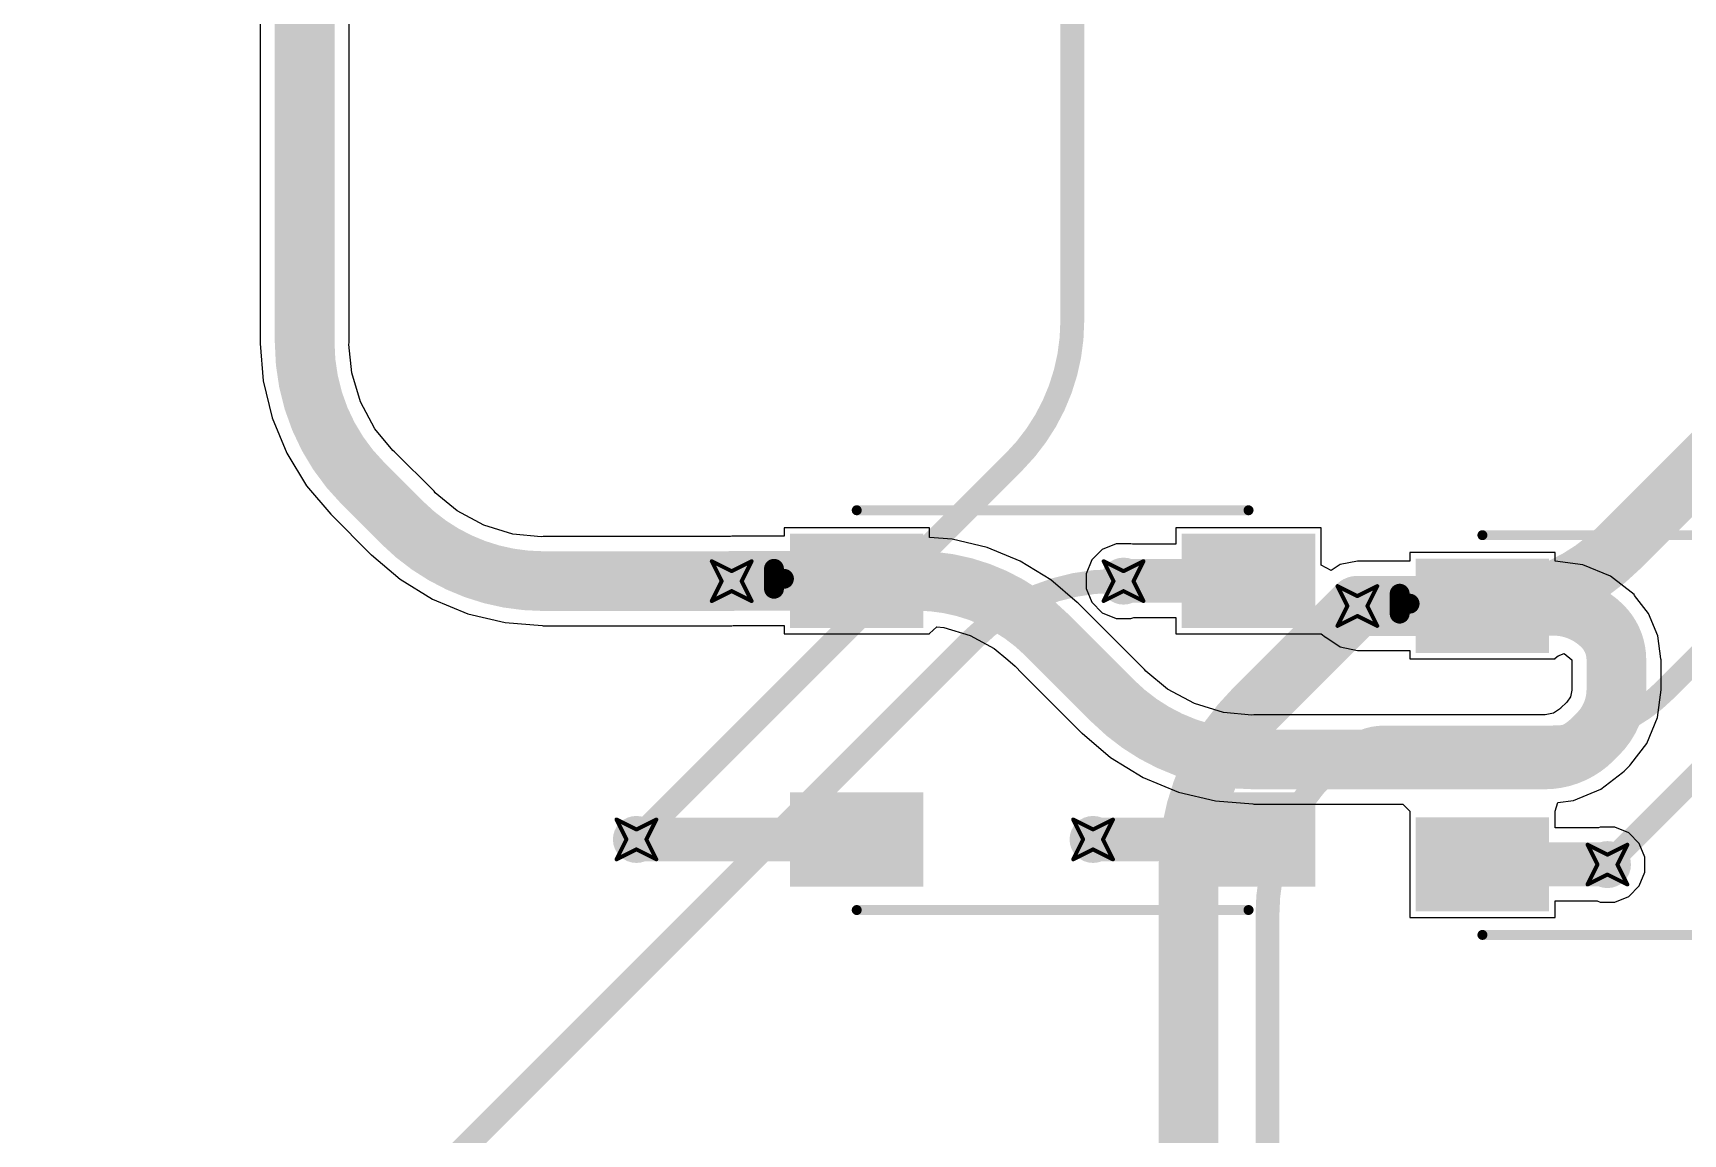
# Model space of a CAD drawing. Header units: inches. Extents: x -11 to 1110, y -7 to 455.
# Drawn here: x 235.9 to 256.96, y 125.32 to 139.37 of the extents above; entities that cross this region are included whole.
import ezdxf

# ---------------------------------------------------------------- set-up
doc = ezdxf.new("R2010")
doc.units = ezdxf.units.IN
for name, color, linetype in [('Bottom Layer', 5, 'Continuous'), ('Drill Drawing', 1, 'Continuous'), ('Top Layer', 1, 'Continuous'), ('Top Overlay', 2, 'Continuous'), ('Top Paste', 8, 'Continuous'), ('Top Solder', 216, 'Continuous'), ('Via Holes', 16, 'Continuous')]:
    doc.layers.add(name, color=color, linetype=linetype)

# ---------------------------------------------------------------- blocks, each defined once
blk = doc.blocks.new('WS2812B_B_W_100')
at = {"layer": 'Top Layer'}
for points in [[(-3.24999985, 2.15000078), (-1.75000031, 2.15000078), (-1.75000031, 1.15000278), (-3.24999985, 1.15000278)], [(3.24999985, 1.15000278), (1.75000031, 1.15000278), (1.75000031, 2.15000078), (3.24999985, 2.15000078)], [(-3.24999985, -1.15000024), (-1.75000031, -1.15000024), (-1.75000031, -2.14999824), (-3.24999985, -2.14999824)], [(1.75000031, -1.15000024), (3.24999985, -1.15000024), (3.24999985, -2.14999824), (1.75000031, -2.14999824)]]:
    blk.add_hatch(color=1, dxfattribs=at).paths.add_polyline_path(points)
at = {"layer": 'Top Paste'}
for points in [[(-3.24999985, 2.15000078), (-1.75000031, 2.15000078), (-1.75000031, 1.15000278), (-3.24999985, 1.15000278)], [(3.24999985, 1.15000278), (1.75000031, 1.15000278), (1.75000031, 2.15000078), (3.24999985, 2.15000078)], [(-3.24999985, -1.15000024), (-1.75000031, -1.15000024), (-1.75000031, -2.14999824), (-3.24999985, -2.14999824)], [(1.75000031, -1.15000024), (3.24999985, -1.15000024), (3.24999985, -2.14999824), (1.75000031, -2.14999824)]]:
    blk.add_hatch(color=8, dxfattribs=at).paths.add_polyline_path(points)
at = {"layer": 'Top Solder'}
for points in [[(-3.35159985, 2.25160078), (-1.64840031, 2.25160078), (-1.64840031, 1.04840278), (-3.35159985, 1.04840278)], [(3.35159985, 1.04840278), (1.64840031, 1.04840278), (1.64840031, 2.25160078), (3.35159985, 2.25160078)], [(-3.35159985, -1.04840024), (-1.64840031, -1.04840024), (-1.64840031, -2.25159824), (-3.35159985, -2.25159824)], [(1.64840031, -1.04840024), (3.35159985, -1.04840024), (3.35159985, -2.25159824), (1.64840031, -2.25159824)]]:
    blk.add_hatch(color=216, dxfattribs=at).paths.add_polyline_path(points)
at = {"layer": 'Top Overlay'}
for points in [[(-2.50000008, 2.55080008, 0.127, 0.127, 0), (2.50000008, 2.55080008, 0.127, 0.127, 0)], [(-3.556, 1.5494, 0.254, 0.254, 0), (-3.556, 1.8034, 0.254, 0.254, 0)], [(-3.556, 1.8034, 0.254, 0.254, 0), (-3.429, 1.6764, 0.254, 0.254, 0)], [(-3.556, 1.5494, 0.254, 0.254, 0), (-3.429, 1.6764, 0.254, 0.254, 0)], [(-2.50000008, -2.55079754, 0.127, 0.127, 0), (2.50000008, -2.55079754, 0.127, 0.127, 0)]]:
    blk.add_lwpolyline(points, format="xyseb", dxfattribs=at)
for points in [[(-2.53175008, 2.55080008, 0.0635, 0.0635, 1), (-2.46825008, 2.55080008, 0.0635, 0.0635, 1)], [(2.46825008, 2.55080008, 0.0635, 0.0635, 1), (2.53175008, 2.55080008, 0.0635, 0.0635, 1)], [(-3.619499999999999, 1.8034, 0.127, 0.127, 1), (-3.4925, 1.8034, 0.127, 0.127, 1)], [(-3.619499999999999, 1.8034, 0.127, 0.127, 1), (-3.4925, 1.8034, 0.127, 0.127, 1)], [(-3.4925, 1.6764, 0.127, 0.127, 1), (-3.3655, 1.6764, 0.127, 0.127, 1)], [(-3.4925, 1.6764, 0.127, 0.127, 1), (-3.3655, 1.6764, 0.127, 0.127, 1)], [(-3.619499999999999, 1.5494, 0.127, 0.127, 1), (-3.4925, 1.5494, 0.127, 0.127, 1)], [(-3.619499999999999, 1.5494, 0.127, 0.127, 1), (-3.4925, 1.5494, 0.127, 0.127, 1)], [(-2.53175008, -2.55079754, 0.0635, 0.0635, 1), (-2.46825008, -2.55079754, 0.0635, 0.0635, 1)], [(2.46825008, -2.55079754, 0.0635, 0.0635, 1), (2.53175008, -2.55079754, 0.0635, 0.0635, 1)]]:
    blk.add_lwpolyline(points, format="xyseb", close=True, dxfattribs=at)
blk = doc.blocks.new('WS2812B_B_W_226')
at = {"layer": 'Top Layer'}
for points in [[(-3.24999985, 2.15000078), (-1.75000031, 2.15000078), (-1.75000031, 1.15000278), (-3.24999985, 1.15000278)], [(3.24999985, 1.15000278), (1.75000031, 1.15000278), (1.75000031, 2.15000078), (3.24999985, 2.15000078)], [(-3.24999985, -1.15000024), (-1.75000031, -1.15000024), (-1.75000031, -2.14999824), (-3.24999985, -2.14999824)], [(1.75000031, -1.15000024), (3.24999985, -1.15000024), (3.24999985, -2.14999824), (1.75000031, -2.14999824)]]:
    blk.add_hatch(color=1, dxfattribs=at).paths.add_polyline_path(points)
at = {"layer": 'Top Paste'}
for points in [[(-3.24999985, 2.15000078), (-1.75000031, 2.15000078), (-1.75000031, 1.15000278), (-3.24999985, 1.15000278)], [(3.24999985, 1.15000278), (1.75000031, 1.15000278), (1.75000031, 2.15000078), (3.24999985, 2.15000078)], [(-3.24999985, -1.15000024), (-1.75000031, -1.15000024), (-1.75000031, -2.14999824), (-3.24999985, -2.14999824)], [(1.75000031, -1.15000024), (3.24999985, -1.15000024), (3.24999985, -2.14999824), (1.75000031, -2.14999824)]]:
    blk.add_hatch(color=8, dxfattribs=at).paths.add_polyline_path(points)
at = {"layer": 'Top Solder'}
for points in [[(-3.35159985, 2.25160078), (-1.64840031, 2.25160078), (-1.64840031, 1.04840278), (-3.35159985, 1.04840278)], [(3.35159985, 1.04840278), (1.64840031, 1.04840278), (1.64840031, 2.25160078), (3.35159985, 2.25160078)], [(-3.35159985, -1.04840024), (-1.64840031, -1.04840024), (-1.64840031, -2.25159824), (-3.35159985, -2.25159824)], [(1.64840031, -1.04840024), (3.35159985, -1.04840024), (3.35159985, -2.25159824), (1.64840031, -2.25159824)]]:
    blk.add_hatch(color=216, dxfattribs=at).paths.add_polyline_path(points)
at = {"layer": 'Top Overlay'}
for points in [[(-2.50000008, 2.55080008, 0.127, 0.127, 0), (2.50000008, 2.55080008, 0.127, 0.127, 0)], [(-3.556, 1.8034, 0.254, 0.254, 0), (-3.429, 1.6764, 0.254, 0.254, 0)], [(-3.556, 1.5494, 0.254, 0.254, 0), (-3.556, 1.8034, 0.254, 0.254, 0)], [(-3.556, 1.5494, 0.254, 0.254, 0), (-3.429, 1.6764, 0.254, 0.254, 0)], [(-2.50000008, -2.55079754, 0.127, 0.127, 0), (2.50000008, -2.55079754, 0.127, 0.127, 0)]]:
    blk.add_lwpolyline(points, format="xyseb", dxfattribs=at)
for points in [[(-2.53175008, 2.55080008, 0.0635, 0.0635, 1), (-2.46825008, 2.55080008, 0.0635, 0.0635, 1)], [(2.46825008, 2.55080008, 0.0635, 0.0635, 1), (2.53175008, 2.55080008, 0.0635, 0.0635, 1)], [(-3.619499999999999, 1.8034, 0.127, 0.127, 1), (-3.4925, 1.8034, 0.127, 0.127, 1)], [(-3.619499999999999, 1.8034, 0.127, 0.127, 1), (-3.4925, 1.8034, 0.127, 0.127, 1)], [(-3.4925, 1.6764, 0.127, 0.127, 1), (-3.3655, 1.6764, 0.127, 0.127, 1)], [(-3.4925, 1.6764, 0.127, 0.127, 1), (-3.3655, 1.6764, 0.127, 0.127, 1)], [(-3.619499999999999, 1.5494, 0.127, 0.127, 1), (-3.4925, 1.5494, 0.127, 0.127, 1)], [(-3.619499999999999, 1.5494, 0.127, 0.127, 1), (-3.4925, 1.5494, 0.127, 0.127, 1)], [(-2.53175008, -2.55079754, 0.0635, 0.0635, 1), (-2.46825008, -2.55079754, 0.0635, 0.0635, 1)], [(2.46825008, -2.55079754, 0.0635, 0.0635, 1), (2.53175008, -2.55079754, 0.0635, 0.0635, 1)]]:
    blk.add_lwpolyline(points, format="xyseb", close=True, dxfattribs=at)

msp = doc.modelspace()

# ---------------------------------------------------------------- hatches: boundary and pattern name
at = {"layer": 'Bottom Layer'}
h = msp.add_hatch(color=5, dxfattribs=at)
edge = h.paths.add_edge_path()
edge.add_arc((244.81871534, 132.3744876), 0.2999994, 0, 360)
h = msp.add_hatch(color=5, dxfattribs=at)
edge = h.paths.add_edge_path()
edge.add_arc((249.8187155, 132.3744876), 0.2999994, 0, 360)
h = msp.add_hatch(color=5, dxfattribs=at)
edge = h.paths.add_edge_path()
edge.add_arc((252.80296912, 132.0568098), 0.2999994, 0, 360)
h = msp.add_hatch(color=5, dxfattribs=at)
edge = h.paths.add_edge_path()
edge.add_arc((243.6028783, 129.07787748), 0.2999994, 0, 360)
h = msp.add_hatch(color=5, dxfattribs=at)
edge = h.paths.add_edge_path()
edge.add_arc((249.43008534, 129.07787748), 0.2999994, 0, 360)
h = msp.add_hatch(color=5, dxfattribs=at)
edge = h.paths.add_edge_path()
edge.add_arc((255.9942302, 128.75680878), 0.2999994, 0, 360)
at = {"layer": 'Top Layer'}
h = msp.add_hatch(color=1, dxfattribs=at)
edge = h.paths.add_edge_path()
edge.add_arc((244.81871534, 132.3744876), 0.2999994, 0, 360)
h = msp.add_hatch(color=1, dxfattribs=at)
edge = h.paths.add_edge_path()
edge.add_arc((249.8187155, 132.3744876), 0.2999994, 0, 360)
h = msp.add_hatch(color=1, dxfattribs=at)
edge = h.paths.add_edge_path()
edge.add_arc((252.80296912, 132.0568098), 0.2999994, 0, 360)
h = msp.add_hatch(color=1, dxfattribs=at)
edge = h.paths.add_edge_path()
edge.add_arc((243.6028783, 129.07787748), 0.2999994, 0, 360)
h = msp.add_hatch(color=1, dxfattribs=at)
edge = h.paths.add_edge_path()
edge.add_arc((249.43008534, 129.07787748), 0.2999994, 0, 360)
h = msp.add_hatch(color=1, dxfattribs=at)
edge = h.paths.add_edge_path()
edge.add_arc((255.9942302, 128.75680878), 0.2999994, 0, 360)
at = {"layer": 'Via Holes'}
h = msp.add_hatch(color=7, dxfattribs=at)
edge = h.paths.add_edge_path()
edge.add_arc((244.81871534, 132.3744876), 0.1499997, 0, 360)
h = msp.add_hatch(color=7, dxfattribs=at)
edge = h.paths.add_edge_path()
edge.add_arc((249.8187155, 132.3744876), 0.1499997, 0, 360)
h = msp.add_hatch(color=7, dxfattribs=at)
edge = h.paths.add_edge_path()
edge.add_arc((252.80296912, 132.0568098), 0.1499997, 0, 360)
h = msp.add_hatch(color=7, dxfattribs=at)
edge = h.paths.add_edge_path()
edge.add_arc((243.6028783, 129.07787748), 0.1499997, 0, 360)
h = msp.add_hatch(color=7, dxfattribs=at)
edge = h.paths.add_edge_path()
edge.add_arc((249.43008534, 129.07787748), 0.1499997, 0, 360)
h = msp.add_hatch(color=7, dxfattribs=at)
edge = h.paths.add_edge_path()
edge.add_arc((255.9942302, 128.75680878), 0.1499997, 0, 360)

# ---------------------------------------------------------------- linework, layer by layer
at = {"layer": 'Bottom Layer'}
for points in [[(249.16512778, 135.69223052, 0.3048, 0.3048, 0), (249.16512778, 149.24466468, 0.3048, 0.3048, 0)], [(249.16512778, 135.69223052, 0.3048, 0.3048, -0.198912367379658), (248.42117956, 133.89617874, 0.3048, 0.3048, 0)], [(256.14315802, 132.80075802, 0.7619999999999999, 0.7619999999999999, 0), (257.429, 134.0866, 0.7619999999999999, 0.7619999999999999, 0)], [(243.6028783, 129.07787748, 0.3048, 0.3048, 0), (248.42117956, 133.89617874, 0.3048, 0.3048, 0)], [(256.14315802, 132.80075802, 0.7619999999999999, 0.7619999999999999, -0.198912367379658), (254.34710624, 132.0568098, 0.7619999999999999, 0.7619999999999999, 0)], [(247.8951608, 131.63053938, 0.3048, 0.3048, -0.198912367379658), (249.69121258, 132.3744876, 0.3048, 0.3048, 0)], [(249.69121258, 132.3744876, 0.3048, 0.3048, 0), (249.8187155, 132.3744876, 0.3048, 0.3048, 0)], [(251.48403348, 130.73787416, 0.7619999999999999, 0.7619999999999999, 0), (252.80296912, 132.0568098, 0.7619999999999999, 0.7619999999999999, 0)], [(252.80296912, 132.0568098, 0.7619999999999999, 0.7619999999999999, 0), (254.34710624, 132.0568098, 0.7619999999999999, 0.7619999999999999, 0)], [(256.7284832399999, 130.98232376, 0.3048, 0.3048, 0), (257.80296928, 132.0568098, 0.3048, 0.3048, 0)], [(236.0552302, 119.79060878, 0.3048, 0.3048, 0), (247.8951608, 131.63053938, 0.3048, 0.3048, 0)], [(255.9942302, 128.75680878, 0.3048, 0.3048, 0), (258.44065152, 131.2032301, 0.3048, 0.3048, 0)], [(250.64719746, 128.71822618, 0.7619999999999999, 0.7619999999999999, -0.1989717051009985), (251.48403348, 130.73787416, 0.7619999999999999, 0.7619999999999999, 0)], [(256.7284832399999, 130.98232376, 0.3048, 0.3048, -0.198912367379658), (255.27, 130.3782, 0.3048, 0.3048, 0)], [(252.65404892, 130.17524892, 0.3048, 0.3048, -0.1987804197523988), (253.14436798, 130.3782, 0.3048, 0.3048, 0)], [(253.14436798, 130.3782, 0.3048, 0.3048, 0), (255.27, 130.3782, 0.3048, 0.3048, 0)], [(252.39971364, 129.92091364, 0.3048, 0.3048, 0), (252.6538, 130.175, 0.3048, 0.3048, 0)], [(252.6538, 130.175, 0.3048, 0.3048, 0), (252.65404892, 130.17524892, 0.3048, 0.3048, 0)], [(252.6538, 130.175, 0.3048, 0.3048, -0.0001269288743078453), (252.65404892, 130.17524892, 0.3048, 0.3048, 0)], [(251.65576542, 128.12486186, 0.3048, 0.3048, -0.198912367379658), (252.39971364, 129.92091364, 0.3048, 0.3048, 0)], [(250.64719746, 128.71822618, 0.7619999999999999, 0.7619999999999999, 0), (250.6472, 128.71625768, 0.7619999999999999, 0.7619999999999999, 0)], [(250.6472, 117.14405324, 0.7619999999999999, 0.7619999999999999, 0), (250.6472, 128.71625768, 0.7619999999999999, 0.7619999999999999, 0)], [(251.65576542, 112.22914562, 0.3048, 0.3048, 0), (251.65576542, 128.12486186, 0.3048, 0.3048, 0)]]:
    msp.add_lwpolyline(points, format="xyseb", dxfattribs=at)
for points in [[(249.08892778, 135.69223052, 0.1524, 0.1524, 1), (249.24132778, 135.69223052, 0.1524, 0.1524, 1)], [(249.08892778, 135.69223052, 0.1524, 0.1524, 1), (249.24132778, 135.69223052, 0.1524, 0.1524, 1)], [(248.34497956, 133.89617874, 0.1524, 0.1524, 1), (248.49737956, 133.89617874, 0.1524, 0.1524, 1)], [(248.34497956, 133.89617874, 0.1524, 0.1524, 1), (248.49737956, 133.89617874, 0.1524, 0.1524, 1)], [(255.95265802, 132.80075802, 0.3809999999999999, 0.3809999999999999, 1), (256.33365802, 132.80075802, 0.3809999999999999, 0.3809999999999999, 1)], [(255.95265802, 132.80075802, 0.3809999999999999, 0.3809999999999999, 1), (256.33365802, 132.80075802, 0.3809999999999999, 0.3809999999999999, 1)], [(249.61501258, 132.3744876, 0.1524, 0.1524, 1), (249.76741258, 132.3744876, 0.1524, 0.1524, 1)], [(249.61501258, 132.3744876, 0.1524, 0.1524, 1), (249.76741258, 132.3744876, 0.1524, 0.1524, 1)], [(249.7425155, 132.3744876, 0.1524, 0.1524, 1), (249.8949155, 132.3744876, 0.1524, 0.1524, 1)], [(252.61246912, 132.0568098, 0.3809999999999999, 0.3809999999999999, 1), (252.99346912, 132.0568098, 0.3809999999999999, 0.3809999999999999, 1)], [(252.61246912, 132.0568098, 0.3809999999999999, 0.3809999999999999, 1), (252.99346912, 132.0568098, 0.3809999999999999, 0.3809999999999999, 1)], [(254.15660624, 132.0568098, 0.3809999999999999, 0.3809999999999999, 1), (254.53760624, 132.0568098, 0.3809999999999999, 0.3809999999999999, 1)], [(254.15660624, 132.0568098, 0.3809999999999999, 0.3809999999999999, 1), (254.53760624, 132.0568098, 0.3809999999999999, 0.3809999999999999, 1)], [(247.8189608, 131.63053938, 0.1524, 0.1524, 1), (247.9713608, 131.63053938, 0.1524, 0.1524, 1)], [(247.8189608, 131.63053938, 0.1524, 0.1524, 1), (247.9713608, 131.63053938, 0.1524, 0.1524, 1)], [(251.29353348, 130.73787416, 0.3809999999999999, 0.3809999999999999, 1), (251.67453348, 130.73787416, 0.3809999999999999, 0.3809999999999999, 1)], [(251.29353348, 130.73787416, 0.3809999999999999, 0.3809999999999999, 1), (251.67453348, 130.73787416, 0.3809999999999999, 0.3809999999999999, 1)], [(256.65228324, 130.98232376, 0.1524, 0.1524, 1), (256.80468324, 130.98232376, 0.1524, 0.1524, 1)], [(256.65228324, 130.98232376, 0.1524, 0.1524, 1), (256.80468324, 130.98232376, 0.1524, 0.1524, 1)], [(253.06816798, 130.3782, 0.1524, 0.1524, 1), (253.22056798, 130.3782, 0.1524, 0.1524, 1)], [(253.06816798, 130.3782, 0.1524, 0.1524, 1), (253.22056798, 130.3782, 0.1524, 0.1524, 1)], [(255.1938, 130.3782, 0.1524, 0.1524, 1), (255.3462, 130.3782, 0.1524, 0.1524, 1)], [(255.1938, 130.3782, 0.1524, 0.1524, 1), (255.3462, 130.3782, 0.1524, 0.1524, 1)], [(252.5776, 130.175, 0.1524, 0.1524, 1), (252.73, 130.175, 0.1524, 0.1524, 1)], [(252.5776, 130.175, 0.1524, 0.1524, 1), (252.73, 130.175, 0.1524, 0.1524, 1)], [(252.5776, 130.175, 0.1524, 0.1524, 1), (252.73, 130.175, 0.1524, 0.1524, 1)], [(252.57784892, 130.17524892, 0.1524, 0.1524, 1), (252.73024892, 130.17524892, 0.1524, 0.1524, 1)], [(252.57784892, 130.17524892, 0.1524, 0.1524, 1), (252.73024892, 130.17524892, 0.1524, 0.1524, 1)], [(252.57784892, 130.17524892, 0.1524, 0.1524, 1), (252.73024892, 130.17524892, 0.1524, 0.1524, 1)], [(252.32351364, 129.92091364, 0.1524, 0.1524, 1), (252.47591364, 129.92091364, 0.1524, 0.1524, 1)], [(252.32351364, 129.92091364, 0.1524, 0.1524, 1), (252.47591364, 129.92091364, 0.1524, 0.1524, 1)], [(243.5266783, 129.07787748, 0.1524, 0.1524, 1), (243.6790783, 129.07787748, 0.1524, 0.1524, 1)], [(250.45669746, 128.71822618, 0.3809999999999999, 0.3809999999999999, 1), (250.83769746, 128.71822618, 0.3809999999999999, 0.3809999999999999, 1)], [(250.45669746, 128.71822618, 0.3809999999999999, 0.3809999999999999, 1), (250.83769746, 128.71822618, 0.3809999999999999, 0.3809999999999999, 1)], [(250.4567, 128.71625768, 0.3809999999999999, 0.3809999999999999, 1), (250.8377, 128.71625768, 0.3809999999999999, 0.3809999999999999, 1)], [(250.4567, 128.71625768, 0.3809999999999999, 0.3809999999999999, 1), (250.8377, 128.71625768, 0.3809999999999999, 0.3809999999999999, 1)], [(255.9180302, 128.75680878, 0.1524, 0.1524, 1), (256.0704302, 128.75680878, 0.1524, 0.1524, 1)], [(251.57956542, 128.12486186, 0.1524, 0.1524, 1), (251.73196542, 128.12486186, 0.1524, 0.1524, 1)], [(251.57956542, 128.12486186, 0.1524, 0.1524, 1), (251.73196542, 128.12486186, 0.1524, 0.1524, 1)]]:
    msp.add_lwpolyline(points, format="xyseb", close=True, dxfattribs=at)
at = {"layer": 'Drill Drawing'}
for points in [[(244.56471534, 132.6284876, 0.0508, 0.0508, 0), (244.81871534, 132.5014876, 0.0508, 0.0508, 0)], [(244.56471534, 132.6284876, 0.0508, 0.0508, 0), (244.69171534, 132.3744876, 0.0508, 0.0508, 0)], [(244.81871534, 132.5014876, 0.0508, 0.0508, 0), (245.07271534, 132.6284876, 0.0508, 0.0508, 0)], [(244.94571534, 132.3744876, 0.0508, 0.0508, 0), (245.07271534, 132.6284876, 0.0508, 0.0508, 0)], [(249.5647155, 132.6284876, 0.0508, 0.0508, 0), (249.8187155, 132.5014876, 0.0508, 0.0508, 0)], [(249.5647155, 132.6284876, 0.0508, 0.0508, 0), (249.6917155, 132.3744876, 0.0508, 0.0508, 0)], [(249.8187155, 132.5014876, 0.0508, 0.0508, 0), (250.0727155, 132.6284876, 0.0508, 0.0508, 0)], [(249.9457155, 132.3744876, 0.0508, 0.0508, 0), (250.0727155, 132.6284876, 0.0508, 0.0508, 0)], [(244.56471534, 132.1204876, 0.0508, 0.0508, 0), (244.69171534, 132.3744876, 0.0508, 0.0508, 0)], [(244.56471534, 132.1204876, 0.0508, 0.0508, 0), (244.81871534, 132.2474876, 0.0508, 0.0508, 0)], [(244.81871534, 132.2474876, 0.0508, 0.0508, 0), (245.07271534, 132.1204876, 0.0508, 0.0508, 0)], [(244.94571534, 132.3744876, 0.0508, 0.0508, 0), (245.07271534, 132.1204876, 0.0508, 0.0508, 0)], [(249.5647155, 132.1204876, 0.0508, 0.0508, 0), (249.6917155, 132.3744876, 0.0508, 0.0508, 0)], [(249.5647155, 132.1204876, 0.0508, 0.0508, 0), (249.8187155, 132.2474876, 0.0508, 0.0508, 0)], [(249.8187155, 132.2474876, 0.0508, 0.0508, 0), (250.0727155, 132.1204876, 0.0508, 0.0508, 0)], [(249.9457155, 132.3744876, 0.0508, 0.0508, 0), (250.0727155, 132.1204876, 0.0508, 0.0508, 0)], [(252.54896912, 132.3108098, 0.0508, 0.0508, 0), (252.80296912, 132.1838098, 0.0508, 0.0508, 0)], [(252.54896912, 132.3108098, 0.0508, 0.0508, 0), (252.67596912, 132.0568098, 0.0508, 0.0508, 0)], [(252.80296912, 132.1838098, 0.0508, 0.0508, 0), (253.05696912, 132.3108098, 0.0508, 0.0508, 0)], [(252.92996912, 132.0568098, 0.0508, 0.0508, 0), (253.05696912, 132.3108098, 0.0508, 0.0508, 0)], [(252.54896912, 131.8028098, 0.0508, 0.0508, 0), (252.67596912, 132.0568098, 0.0508, 0.0508, 0)], [(252.92996912, 132.0568098, 0.0508, 0.0508, 0), (253.05696912, 131.8028098, 0.0508, 0.0508, 0)], [(252.54896912, 131.8028098, 0.0508, 0.0508, 0), (252.80296912, 131.9298098, 0.0508, 0.0508, 0)], [(252.80296912, 131.9298098, 0.0508, 0.0508, 0), (253.05696912, 131.8028098, 0.0508, 0.0508, 0)], [(243.3488783, 129.33187748, 0.0508, 0.0508, 0), (243.6028783, 129.20487748, 0.0508, 0.0508, 0)], [(243.3488783, 129.33187748, 0.0508, 0.0508, 0), (243.4758783, 129.07787748, 0.0508, 0.0508, 0)], [(243.6028783, 129.20487748, 0.0508, 0.0508, 0), (243.8568783, 129.33187748, 0.0508, 0.0508, 0)], [(243.7298783, 129.07787748, 0.0508, 0.0508, 0), (243.8568783, 129.33187748, 0.0508, 0.0508, 0)], [(249.17608534, 129.33187748, 0.0508, 0.0508, 0), (249.43008534, 129.20487748, 0.0508, 0.0508, 0)], [(249.17608534, 129.33187748, 0.0508, 0.0508, 0), (249.30308534, 129.07787748, 0.0508, 0.0508, 0)], [(249.43008534, 129.20487748, 0.0508, 0.0508, 0), (249.68408534, 129.33187748, 0.0508, 0.0508, 0)], [(249.55708534, 129.07787748, 0.0508, 0.0508, 0), (249.68408534, 129.33187748, 0.0508, 0.0508, 0)], [(243.3488783, 128.82387748, 0.0508, 0.0508, 0), (243.4758783, 129.07787748, 0.0508, 0.0508, 0)], [(243.7298783, 129.07787748, 0.0508, 0.0508, 0), (243.8568783, 128.82387748, 0.0508, 0.0508, 0)], [(249.17608534, 128.82387748, 0.0508, 0.0508, 0), (249.30308534, 129.07787748, 0.0508, 0.0508, 0)], [(249.55708534, 129.07787748, 0.0508, 0.0508, 0), (249.68408534, 128.82387748, 0.0508, 0.0508, 0)], [(243.3488783, 128.82387748, 0.0508, 0.0508, 0), (243.6028783, 128.95087748, 0.0508, 0.0508, 0)], [(243.6028783, 128.95087748, 0.0508, 0.0508, 0), (243.8568783, 128.82387748, 0.0508, 0.0508, 0)], [(249.17608534, 128.82387748, 0.0508, 0.0508, 0), (249.43008534, 128.95087748, 0.0508, 0.0508, 0)], [(249.43008534, 128.95087748, 0.0508, 0.0508, 0), (249.68408534, 128.82387748, 0.0508, 0.0508, 0)], [(255.7402302, 129.01080878, 0.0508, 0.0508, 0), (255.9942302, 128.88380878, 0.0508, 0.0508, 0)], [(255.7402302, 129.01080878, 0.0508, 0.0508, 0), (255.8672302, 128.75680878, 0.0508, 0.0508, 0)], [(255.9942302, 128.88380878, 0.0508, 0.0508, 0), (256.2482302, 129.01080878, 0.0508, 0.0508, 0)], [(256.1212302, 128.75680878, 0.0508, 0.0508, 0), (256.2482302, 129.01080878, 0.0508, 0.0508, 0)], [(255.7402302, 128.50280878, 0.0508, 0.0508, 0), (255.8672302, 128.75680878, 0.0508, 0.0508, 0)], [(255.7402302, 128.50280878, 0.0508, 0.0508, 0), (255.9942302, 128.62980878, 0.0508, 0.0508, 0)], [(255.9942302, 128.62980878, 0.0508, 0.0508, 0), (256.2482302, 128.50280878, 0.0508, 0.0508, 0)], [(256.1212302, 128.75680878, 0.0508, 0.0508, 0), (256.2482302, 128.50280878, 0.0508, 0.0508, 0)]]:
    msp.add_lwpolyline(points, format="xyseb", dxfattribs=at)
for points in [[(244.55201534, 132.6284876, 0.0254, 0.0254, 1), (244.57741534, 132.6284876, 0.0254, 0.0254, 1)], [(244.55201534, 132.6284876, 0.0254, 0.0254, 1), (244.57741534, 132.6284876, 0.0254, 0.0254, 1)], [(245.06001534, 132.6284876, 0.0254, 0.0254, 1), (245.08541534, 132.6284876, 0.0254, 0.0254, 1)], [(245.06001534, 132.6284876, 0.0254, 0.0254, 1), (245.08541534, 132.6284876, 0.0254, 0.0254, 1)], [(249.5520155, 132.6284876, 0.0254, 0.0254, 1), (249.5774155, 132.6284876, 0.0254, 0.0254, 1)], [(249.5520155, 132.6284876, 0.0254, 0.0254, 1), (249.5774155, 132.6284876, 0.0254, 0.0254, 1)], [(250.0600155, 132.6284876, 0.0254, 0.0254, 1), (250.0854155, 132.6284876, 0.0254, 0.0254, 1)], [(250.0600155, 132.6284876, 0.0254, 0.0254, 1), (250.0854155, 132.6284876, 0.0254, 0.0254, 1)], [(244.80601534, 132.5014876, 0.0254, 0.0254, 1), (244.83141534, 132.5014876, 0.0254, 0.0254, 1)], [(244.80601534, 132.5014876, 0.0254, 0.0254, 1), (244.83141534, 132.5014876, 0.0254, 0.0254, 1)], [(249.8060155, 132.5014876, 0.0254, 0.0254, 1), (249.8314155, 132.5014876, 0.0254, 0.0254, 1)], [(249.8060155, 132.5014876, 0.0254, 0.0254, 1), (249.8314155, 132.5014876, 0.0254, 0.0254, 1)], [(244.67901534, 132.3744876, 0.0254, 0.0254, 1), (244.70441534, 132.3744876, 0.0254, 0.0254, 1)], [(244.67901534, 132.3744876, 0.0254, 0.0254, 1), (244.70441534, 132.3744876, 0.0254, 0.0254, 1)], [(244.80601534, 132.2474876, 0.0254, 0.0254, 1), (244.83141534, 132.2474876, 0.0254, 0.0254, 1)], [(244.80601534, 132.2474876, 0.0254, 0.0254, 1), (244.83141534, 132.2474876, 0.0254, 0.0254, 1)], [(244.93301534, 132.3744876, 0.0254, 0.0254, 1), (244.95841534, 132.3744876, 0.0254, 0.0254, 1)], [(244.93301534, 132.3744876, 0.0254, 0.0254, 1), (244.95841534, 132.3744876, 0.0254, 0.0254, 1)], [(249.6790155, 132.3744876, 0.0254, 0.0254, 1), (249.7044155, 132.3744876, 0.0254, 0.0254, 1)], [(249.6790155, 132.3744876, 0.0254, 0.0254, 1), (249.7044155, 132.3744876, 0.0254, 0.0254, 1)], [(249.8060155, 132.2474876, 0.0254, 0.0254, 1), (249.8314155, 132.2474876, 0.0254, 0.0254, 1)], [(249.8060155, 132.2474876, 0.0254, 0.0254, 1), (249.8314155, 132.2474876, 0.0254, 0.0254, 1)], [(249.9330155, 132.3744876, 0.0254, 0.0254, 1), (249.9584155, 132.3744876, 0.0254, 0.0254, 1)], [(249.9330155, 132.3744876, 0.0254, 0.0254, 1), (249.9584155, 132.3744876, 0.0254, 0.0254, 1)], [(252.53626912, 132.3108098, 0.0254, 0.0254, 1), (252.56166912, 132.3108098, 0.0254, 0.0254, 1)], [(252.53626912, 132.3108098, 0.0254, 0.0254, 1), (252.56166912, 132.3108098, 0.0254, 0.0254, 1)], [(253.04426912, 132.3108098, 0.0254, 0.0254, 1), (253.06966912, 132.3108098, 0.0254, 0.0254, 1)], [(253.04426912, 132.3108098, 0.0254, 0.0254, 1), (253.06966912, 132.3108098, 0.0254, 0.0254, 1)], [(244.55201534, 132.1204876, 0.0254, 0.0254, 1), (244.57741534, 132.1204876, 0.0254, 0.0254, 1)], [(244.55201534, 132.1204876, 0.0254, 0.0254, 1), (244.57741534, 132.1204876, 0.0254, 0.0254, 1)], [(245.06001534, 132.1204876, 0.0254, 0.0254, 1), (245.08541534, 132.1204876, 0.0254, 0.0254, 1)], [(245.06001534, 132.1204876, 0.0254, 0.0254, 1), (245.08541534, 132.1204876, 0.0254, 0.0254, 1)], [(249.5520155, 132.1204876, 0.0254, 0.0254, 1), (249.5774155, 132.1204876, 0.0254, 0.0254, 1)], [(249.5520155, 132.1204876, 0.0254, 0.0254, 1), (249.5774155, 132.1204876, 0.0254, 0.0254, 1)], [(250.0600155, 132.1204876, 0.0254, 0.0254, 1), (250.0854155, 132.1204876, 0.0254, 0.0254, 1)], [(250.0600155, 132.1204876, 0.0254, 0.0254, 1), (250.0854155, 132.1204876, 0.0254, 0.0254, 1)], [(252.66326912, 132.0568098, 0.0254, 0.0254, 1), (252.68866912, 132.0568098, 0.0254, 0.0254, 1)], [(252.66326912, 132.0568098, 0.0254, 0.0254, 1), (252.68866912, 132.0568098, 0.0254, 0.0254, 1)], [(252.79026912, 132.1838098, 0.0254, 0.0254, 1), (252.81566912, 132.1838098, 0.0254, 0.0254, 1)], [(252.79026912, 132.1838098, 0.0254, 0.0254, 1), (252.81566912, 132.1838098, 0.0254, 0.0254, 1)], [(252.91726912, 132.0568098, 0.0254, 0.0254, 1), (252.94266912, 132.0568098, 0.0254, 0.0254, 1)], [(252.91726912, 132.0568098, 0.0254, 0.0254, 1), (252.94266912, 132.0568098, 0.0254, 0.0254, 1)], [(252.53626912, 131.8028098, 0.0254, 0.0254, 1), (252.56166912, 131.8028098, 0.0254, 0.0254, 1)], [(252.53626912, 131.8028098, 0.0254, 0.0254, 1), (252.56166912, 131.8028098, 0.0254, 0.0254, 1)], [(252.79026912, 131.9298098, 0.0254, 0.0254, 1), (252.81566912, 131.9298098, 0.0254, 0.0254, 1)], [(252.79026912, 131.9298098, 0.0254, 0.0254, 1), (252.81566912, 131.9298098, 0.0254, 0.0254, 1)], [(253.04426912, 131.8028098, 0.0254, 0.0254, 1), (253.06966912, 131.8028098, 0.0254, 0.0254, 1)], [(253.04426912, 131.8028098, 0.0254, 0.0254, 1), (253.06966912, 131.8028098, 0.0254, 0.0254, 1)], [(243.3361783, 129.33187748, 0.0254, 0.0254, 1), (243.3615783, 129.33187748, 0.0254, 0.0254, 1)], [(243.3361783, 129.33187748, 0.0254, 0.0254, 1), (243.3615783, 129.33187748, 0.0254, 0.0254, 1)], [(243.8441783, 129.33187748, 0.0254, 0.0254, 1), (243.8695783, 129.33187748, 0.0254, 0.0254, 1)], [(243.8441783, 129.33187748, 0.0254, 0.0254, 1), (243.8695783, 129.33187748, 0.0254, 0.0254, 1)], [(249.16338534, 129.33187748, 0.0254, 0.0254, 1), (249.18878534, 129.33187748, 0.0254, 0.0254, 1)], [(249.16338534, 129.33187748, 0.0254, 0.0254, 1), (249.18878534, 129.33187748, 0.0254, 0.0254, 1)], [(249.67138534, 129.33187748, 0.0254, 0.0254, 1), (249.69678534, 129.33187748, 0.0254, 0.0254, 1)], [(249.67138534, 129.33187748, 0.0254, 0.0254, 1), (249.69678534, 129.33187748, 0.0254, 0.0254, 1)], [(243.4631783, 129.07787748, 0.0254, 0.0254, 1), (243.4885783, 129.07787748, 0.0254, 0.0254, 1)], [(243.4631783, 129.07787748, 0.0254, 0.0254, 1), (243.4885783, 129.07787748, 0.0254, 0.0254, 1)], [(243.5901783, 129.20487748, 0.0254, 0.0254, 1), (243.6155783, 129.20487748, 0.0254, 0.0254, 1)], [(243.5901783, 129.20487748, 0.0254, 0.0254, 1), (243.6155783, 129.20487748, 0.0254, 0.0254, 1)], [(243.7171783, 129.07787748, 0.0254, 0.0254, 1), (243.7425783, 129.07787748, 0.0254, 0.0254, 1)], [(243.7171783, 129.07787748, 0.0254, 0.0254, 1), (243.7425783, 129.07787748, 0.0254, 0.0254, 1)], [(249.29038534, 129.07787748, 0.0254, 0.0254, 1), (249.31578534, 129.07787748, 0.0254, 0.0254, 1)], [(249.29038534, 129.07787748, 0.0254, 0.0254, 1), (249.31578534, 129.07787748, 0.0254, 0.0254, 1)], [(249.41738534, 129.20487748, 0.0254, 0.0254, 1), (249.44278534, 129.20487748, 0.0254, 0.0254, 1)], [(249.41738534, 129.20487748, 0.0254, 0.0254, 1), (249.44278534, 129.20487748, 0.0254, 0.0254, 1)], [(249.54438534, 129.07787748, 0.0254, 0.0254, 1), (249.56978534, 129.07787748, 0.0254, 0.0254, 1)], [(249.54438534, 129.07787748, 0.0254, 0.0254, 1), (249.56978534, 129.07787748, 0.0254, 0.0254, 1)], [(243.5901783, 128.95087748, 0.0254, 0.0254, 1), (243.6155783, 128.95087748, 0.0254, 0.0254, 1)], [(243.5901783, 128.95087748, 0.0254, 0.0254, 1), (243.6155783, 128.95087748, 0.0254, 0.0254, 1)], [(249.41738534, 128.95087748, 0.0254, 0.0254, 1), (249.44278534, 128.95087748, 0.0254, 0.0254, 1)], [(249.41738534, 128.95087748, 0.0254, 0.0254, 1), (249.44278534, 128.95087748, 0.0254, 0.0254, 1)], [(255.7275302, 129.01080878, 0.0254, 0.0254, 1), (255.7529302, 129.01080878, 0.0254, 0.0254, 1)], [(255.7275302, 129.01080878, 0.0254, 0.0254, 1), (255.7529302, 129.01080878, 0.0254, 0.0254, 1)], [(255.9815302, 128.88380878, 0.0254, 0.0254, 1), (256.0069302, 128.88380878, 0.0254, 0.0254, 1)], [(255.9815302, 128.88380878, 0.0254, 0.0254, 1), (256.0069302, 128.88380878, 0.0254, 0.0254, 1)], [(256.2355302, 129.01080878, 0.0254, 0.0254, 1), (256.2609302, 129.01080878, 0.0254, 0.0254, 1)], [(256.2355302, 129.01080878, 0.0254, 0.0254, 1), (256.2609302, 129.01080878, 0.0254, 0.0254, 1)], [(243.3361783, 128.82387748, 0.0254, 0.0254, 1), (243.3615783, 128.82387748, 0.0254, 0.0254, 1)], [(243.3361783, 128.82387748, 0.0254, 0.0254, 1), (243.3615783, 128.82387748, 0.0254, 0.0254, 1)], [(243.8441783, 128.82387748, 0.0254, 0.0254, 1), (243.8695783, 128.82387748, 0.0254, 0.0254, 1)], [(243.8441783, 128.82387748, 0.0254, 0.0254, 1), (243.8695783, 128.82387748, 0.0254, 0.0254, 1)], [(249.16338534, 128.82387748, 0.0254, 0.0254, 1), (249.18878534, 128.82387748, 0.0254, 0.0254, 1)], [(249.16338534, 128.82387748, 0.0254, 0.0254, 1), (249.18878534, 128.82387748, 0.0254, 0.0254, 1)], [(249.67138534, 128.82387748, 0.0254, 0.0254, 1), (249.69678534, 128.82387748, 0.0254, 0.0254, 1)], [(249.67138534, 128.82387748, 0.0254, 0.0254, 1), (249.69678534, 128.82387748, 0.0254, 0.0254, 1)], [(255.8545302, 128.75680878, 0.0254, 0.0254, 1), (255.8799302, 128.75680878, 0.0254, 0.0254, 1)], [(255.8545302, 128.75680878, 0.0254, 0.0254, 1), (255.8799302, 128.75680878, 0.0254, 0.0254, 1)], [(255.9815302, 128.62980878, 0.0254, 0.0254, 1), (256.0069302, 128.62980878, 0.0254, 0.0254, 1)], [(255.9815302, 128.62980878, 0.0254, 0.0254, 1), (256.0069302, 128.62980878, 0.0254, 0.0254, 1)], [(256.1085302, 128.75680878, 0.0254, 0.0254, 1), (256.1339302, 128.75680878, 0.0254, 0.0254, 1)], [(256.1085302, 128.75680878, 0.0254, 0.0254, 1), (256.1339302, 128.75680878, 0.0254, 0.0254, 1)], [(255.7275302, 128.50280878, 0.0254, 0.0254, 1), (255.7529302, 128.50280878, 0.0254, 0.0254, 1)], [(255.7275302, 128.50280878, 0.0254, 0.0254, 1), (255.7529302, 128.50280878, 0.0254, 0.0254, 1)], [(256.2355302, 128.50280878, 0.0254, 0.0254, 1), (256.2609302, 128.50280878, 0.0254, 0.0254, 1)], [(256.2355302, 128.50280878, 0.0254, 0.0254, 1), (256.2609302, 128.50280878, 0.0254, 0.0254, 1)]]:
    msp.add_lwpolyline(points, format="xyseb", close=True, dxfattribs=at)
at = {"layer": 'Top Layer'}
for p, q in [((238.7998526, 146.58829458), (238.7998526, 135.41810356)), ((239.9393474, 135.41810356), (239.9393474, 146.58829458)), ((238.7998526, 135.41810356), (238.8021132, 135.40673706)), ((238.8021132, 135.40673706), (238.8394893, 134.93184596)), ((239.93414802, 135.3919695), (239.9393474, 135.41810356)), ((239.96958102, 135.03220898), (239.93414802, 135.3919695)), ((240.08214366, 134.66114546), (239.96958102, 135.03220898)), ((238.8394893, 134.93184596), (238.95335496, 134.45756192)), ((240.26493222, 134.31917256), (240.08214366, 134.66114546)), ((238.95335496, 134.45756192), (239.14001194, 134.00692782)), ((240.49427136, 134.03972176), (240.26493222, 134.31917256)), ((239.14001194, 134.00692782), (239.39486792, 133.59104346)), ((240.51642016, 134.02492372), (240.49427136, 134.03972176)), ((241.02003612, 133.52130776), (240.51642016, 134.02492372)), ((239.39486792, 133.59104346), (239.70422722, 133.22883184)), ((241.03483416, 133.49915896), (241.02003612, 133.52130776)), ((241.31428496, 133.26981982), (241.03483416, 133.49915896)), ((239.70422722, 133.22883184), (239.71067628, 133.21917984)), ((239.71067628, 133.21917984), (240.21429224, 132.71556388)), ((241.65625786, 133.08703126), (241.31428496, 133.26981982)), ((242.02732138, 132.97446862), (241.65625786, 133.08703126)), ((242.3870819, 132.93903562), (242.02732138, 132.97446862)), ((242.41321596, 132.944235), (242.3870819, 132.93903562)), ((244.8016694, 132.944235), (242.41321596, 132.944235)), ((244.81871534, 132.9476259), (244.8016694, 132.944235)), ((245.48654738, 132.9476259), (244.81871534, 132.9476259)), ((247.34214438, 133.0556775), (245.48654738, 133.0556775)), ((245.48654738, 133.0556775), (245.48654738, 132.9476259)), ((247.34214438, 132.93266022), (247.34214438, 133.0556775)), ((247.63294898, 132.90977228), (247.34214438, 132.93266022)), ((248.07777918, 132.80297798), (247.63294898, 132.90977228)), ((252.34214454, 133.0556775), (250.48654754, 133.0556775)), ((250.48654754, 133.0556775), (250.48654754, 132.84403454)), ((252.34214454, 132.57709324), (252.34214454, 133.0556775)), ((240.21429224, 132.71556388), (240.22394424, 132.70911482)), ((240.22394424, 132.70911482), (240.58615586, 132.39975552)), ((248.50042502, 132.62791102), (248.07777918, 132.80297798)), ((249.54806326, 132.77954648), (249.41365662, 132.64513984)), ((249.72367632, 132.852287), (249.54806326, 132.77954648)), ((249.91375468, 132.852287), (249.72367632, 132.852287)), ((249.93367844, 132.84403454), (249.91375468, 132.852287)), ((250.48654754, 132.84403454), (249.93367844, 132.84403454)), ((255.32639816, 132.7379997), (253.47080116, 132.7379997)), ((253.47080116, 132.7379997), (253.47080116, 132.6299481)), ((255.32639816, 132.62847744), (255.32639816, 132.7379997)), ((248.89048266, 132.38888432), (248.50042502, 132.62791102)), ((249.41365662, 132.64513984), (249.3409161, 132.46952678)), ((249.3409161, 132.46952678), (249.3409161, 132.27944842)), ((252.46914454, 132.5092092), (252.34214454, 132.57709324)), ((252.58493552, 132.5865776), (252.46914454, 132.5092092)), ((252.80296912, 132.6299481), (252.58493552, 132.5865776)), ((253.47080116, 132.6299481), (252.80296912, 132.6299481)), ((255.68092374, 132.5818024), (255.32639816, 132.62847744)), ((256.0324699, 132.43618674), (255.68092374, 132.5818024)), ((240.58615586, 132.39975552), (241.00204022, 132.14489954)), ((249.22591506, 132.10240026), (248.89048266, 132.38888432)), ((249.3409161, 132.27944842), (249.41365662, 132.10383536)), ((256.3343489, 132.2045489), (256.0324699, 132.43618674)), ((241.00204022, 132.14489954), (241.45267432, 131.95824256)), ((249.23973266, 132.09316736), (249.22591506, 132.10240026)), ((250.08727986, 131.24562016), (249.23973266, 132.09316736)), ((249.41365662, 132.10383536), (249.54806326, 131.96942872)), ((256.33327194, 132.20347194), (256.3343489, 132.2045489)), ((256.34074462, 132.19229086), (256.33327194, 132.20347194)), ((256.51951998, 131.95930682), (256.34074462, 132.19229086)), ((241.45267432, 131.95824256), (241.92695836, 131.8443769)), ((241.92695836, 131.8443769), (242.40184946, 131.8070008)), ((242.40184946, 131.8070008), (242.41321596, 131.8047402)), ((244.81871534, 131.8047402), (244.83576128, 131.8081311)), ((244.83576128, 131.8081311), (245.48654738, 131.8081311)), ((245.48654738, 131.8081311), (245.48654738, 131.7000795)), ((249.54806326, 131.96942872), (249.72367632, 131.8966882)), ((249.72367632, 131.8966882), (249.91375468, 131.8966882)), ((249.91375468, 131.8966882), (249.95005128, 131.91172246)), ((249.95005128, 131.91172246), (250.48654754, 131.91172246)), ((250.48654754, 131.91172246), (250.48654754, 131.7000795)), ((256.63699244, 131.67570058), (256.51951998, 131.95930682)), ((242.41321596, 131.8047402), (244.81871534, 131.8047402)), ((245.48654738, 131.7000795), (247.34214438, 131.7000795)), ((247.34214438, 131.70413588), (247.4362463, 131.78942654)), ((247.34214438, 131.7000795), (247.34214438, 131.70413588)), ((247.4362463, 131.78942654), (247.5250574, 131.78067878)), ((247.5250574, 131.78067878), (247.85984464, 131.6791245)), ((247.85984464, 131.6791245), (248.16838606, 131.51420484)), ((250.48654754, 131.7000795), (252.342142, 131.7000795)), ((252.342142, 131.7000795), (252.39800422, 131.66046312)), ((252.39800422, 131.66046312), (252.40009718, 131.65732876)), ((252.40009718, 131.65732876), (252.58493552, 131.5338238)), ((256.67532612, 131.38453276), (256.63699244, 131.67570058)), ((248.16838606, 131.51420484), (248.34192902, 131.3717845)), ((252.58493552, 131.5338238), (252.80296912, 131.4904533)), ((252.80296912, 131.4904533), (253.47080116, 131.4904533)), ((253.47080116, 131.4904533), (253.47080116, 131.3824017)), ((255.32639816, 131.3902503), (255.36568434, 131.42249052)), ((255.32639816, 131.3824017), (255.32639816, 131.3902503)), ((255.36568434, 131.42249052), (255.4436725, 131.44914274)), ((255.4436725, 131.44914274), (255.5384526, 131.37101996)), ((248.34192902, 131.3717845), (248.4339837, 131.2874184)), ((248.4339837, 131.2874184), (248.4339837, 131.28742094)), ((248.4339837, 131.28742094), (248.5222233, 131.19918896)), ((248.5222233, 131.19918896), (249.28153598, 130.43987628)), ((250.1020779, 131.22347136), (250.08727986, 131.24562016)), ((250.3815287, 130.99413222), (250.1020779, 131.22347136)), ((253.47080116, 131.3824017), (255.32639816, 131.3824017)), ((255.5384526, 131.37101996), (255.5384526, 130.9878)), ((256.6779474, 131.3713527), (256.67532612, 131.38453276)), ((256.6779474, 130.9878), (256.6779474, 131.3713527)), ((250.7235016, 130.81134366), (250.3815287, 130.99413222)), ((255.5397861, 130.98108932), (255.5236063, 130.89974582)), ((255.5384526, 130.9878), (255.5397861, 130.98108932)), ((256.6321004, 130.63382052), (256.67870178, 130.9878)), ((256.67870178, 130.9878), (256.6779474, 130.9878)), ((251.09456512, 130.69878102), (250.7235016, 130.81134366)), ((255.40052806, 130.75567194), (255.39477496, 130.74706134)), ((255.4718411, 130.82698498), (255.40052806, 130.75567194)), ((255.47752816, 130.83078482), (255.4718411, 130.82698498)), ((255.5236063, 130.89974582), (255.47752816, 130.83078482)), ((251.45432564, 130.66334802), (251.09456512, 130.69878102)), ((251.4804597, 130.6685474), (251.45432564, 130.66334802)), ((255.19019066, 130.6685474), (251.4804597, 130.6685474)), ((255.20034812, 130.6665281), (255.19019066, 130.6685474)), ((255.30557016, 130.6874577), (255.20034812, 130.6665281)), ((255.39477496, 130.74706134), (255.30557016, 130.6874577)), ((256.49546872, 130.30396088), (256.6321004, 130.63382052)), ((249.28153598, 130.43987628), (249.29118798, 130.43342722)), ((249.29118798, 130.43342722), (249.6533996, 130.12406792)), ((249.6533996, 130.12406792), (250.06928396, 129.86921194)), ((256.2926548, 130.03965102), (256.49546872, 130.30396088)), ((255.90934594, 129.72039334), (256.18720162, 129.93359586)), ((256.18720162, 129.93359586), (256.20723206, 129.94896032)), ((256.20723206, 129.94896032), (256.278126, 130.0207077)), ((256.20723206, 129.94896032), (256.20723206, 129.94896032)), ((256.278126, 130.0207077), (256.2926548, 130.03965102)), ((256.278126, 130.0207077), (256.278126, 130.0207077)), ((250.06928396, 129.86921194), (250.51991806, 129.68255496)), ((255.56245306, 129.57670554), (255.90934594, 129.72039334)), ((250.51991806, 129.68255496), (250.9942021, 129.5686893)), ((250.9942021, 129.5686893), (251.4690932, 129.5313132)), ((251.4690932, 129.5313132), (251.4804597, 129.5290526)), ((251.4804597, 129.5290526), (253.38401952, 129.5290526)), ((253.38401952, 129.5290526), (253.47079862, 129.43799868)), ((255.3264007, 129.43799868), (255.3618845, 129.5502997)), ((255.3618845, 129.5502997), (255.56245306, 129.57670554)), ((253.47079862, 129.43799868), (253.47080116, 129.40205006)), ((253.47080116, 129.40205006), (253.47080116, 128.08240068)), ((255.32639816, 129.41752882), (255.3264007, 129.43799868)), ((255.32639816, 129.22635572), (255.32639816, 129.41752882)), ((255.87926726, 129.22635572), (255.32639816, 129.22635572)), ((255.89919102, 129.23460818), (255.87926726, 129.22635572)), ((256.08926938, 129.23460818), (255.89919102, 129.23460818)), ((256.26488244, 129.16186766), (256.08926938, 129.23460818)), ((256.39928908, 129.02746102), (256.26488244, 129.16186766)), ((256.4720296, 128.85184796), (256.39928908, 129.02746102)), ((256.39928908, 128.48615654), (256.4720296, 128.6617696)), ((256.4720296, 128.6617696), (256.4720296, 128.85184796)), ((256.26488244, 128.3517499), (256.39928908, 128.48615654)), ((255.32639816, 128.08240068), (255.32639816, 128.29404364)), ((255.32639816, 128.29404364), (255.86289442, 128.29404364)), ((255.86289442, 128.29404364), (255.89919102, 128.27900938)), ((255.89919102, 128.27900938), (256.08926938, 128.27900938)), ((256.08926938, 128.27900938), (256.26488244, 128.3517499)), ((253.47080116, 128.08240068), (255.32639816, 128.08240068))]:
    msp.add_line(p, q, dxfattribs=at)
for points in [[(239.3696, 135.41810356, 0.7619999999999999, 0.7619999999999999, 0), (239.3696, 146.58829458, 0.7619999999999999, 0.7619999999999999, 0)], [(240.11354822, 133.62205178, 0.7619999999999999, 0.7619999999999999, -0.198912367379658), (239.3696, 135.41810356, 0.7619999999999999, 0.7619999999999999, 0)], [(240.11354822, 133.62205178, 0.7619999999999999, 0.7619999999999999, 0), (240.61716418, 133.11843582, 0.7619999999999999, 0.7619999999999999, 0)], [(242.41321596, 132.3744876, 0.7619999999999999, 0.7619999999999999, -0.198912367379658), (240.61716418, 133.11843582, 0.7619999999999999, 0.7619999999999999, 0)], [(242.41321596, 132.3744876, 0.7619999999999999, 0.7619999999999999, 0), (244.81871534, 132.3744876, 0.7619999999999999, 0.7619999999999999, 0)], [(244.81871534, 132.3778785, 0.7619999999999999, 0.7619999999999999, 0), (246.41434588, 132.3778785, 0.7619999999999999, 0.7619999999999999, 0)], [(246.41434588, 132.3778785, 0.7619999999999999, 0.7619999999999999, 0), (247.17688944, 132.3778785, 0.7619999999999999, 0.7619999999999999, 0)], [(247.17688944, 132.3778785, 0.7619999999999999, 0.7619999999999999, -0.198912367379658), (248.83685818, 131.69029542, 0.7619999999999999, 0.7619999999999999, 0)], [(249.8187155, 132.3778785, 0.5588, 0.5588, 0), (251.41434604, 132.3778785, 0.5588, 0.5588, 0)], [(252.80296912, 132.0602007, 0.7619999999999999, 0.7619999999999999, 0), (254.39859966, 132.0602007, 0.7619999999999999, 0.7619999999999999, 0)], [(254.39859966, 132.0602007, 0.7619999999999999, 0.7619999999999999, 0), (255.3036677, 132.0602007, 0.7619999999999999, 0.7619999999999999, 0)], [(255.3036677, 132.0602007, 0.7619999999999999, 0.7619999999999999, -0.198912367379658), (255.9304, 131.8006, 0.7619999999999999, 0.7619999999999999, 0)], [(248.83686072, 131.69029542, 0.7619999999999999, 0.7619999999999999, 0), (249.68440792, 130.84274822, 0.7619999999999999, 0.7619999999999999, 0)], [(255.9304, 131.8006, 0.7619999999999999, 0.7619999999999999, -0.198912367379658), (256.1082, 131.3713527, 0.7619999999999999, 0.7619999999999999, 0)], [(256.1082, 130.9878, 0.7619999999999999, 0.7619999999999999, 0), (256.1082, 131.3713527, 0.7619999999999999, 0.7619999999999999, 0)], [(251.4804597, 130.0988, 0.7619999999999999, 0.7619999999999999, -0.198912367379658), (249.68440792, 130.84274822, 0.7619999999999999, 0.7619999999999999, 0)], [(256.1082, 130.9878, 0.7619999999999999, 0.7619999999999999, -0.198912367379658), (255.87471304, 130.42411304, 0.7619999999999999, 0.7619999999999999, 0)], [(255.8034, 130.3528, 0.7619999999999999, 0.7619999999999999, 0), (255.87471304, 130.42411304, 0.7619999999999999, 0.7619999999999999, 0)], [(255.8034, 130.3528, 0.7619999999999999, 0.7619999999999999, -0.198912367379658), (255.19019066, 130.0988, 0.7619999999999999, 0.7619999999999999, 0)], [(251.4804597, 130.0988, 0.7619999999999999, 0.7619999999999999, 0), (255.19019066, 130.0988, 0.7619999999999999, 0.7619999999999999, 0)], [(243.6028783, 129.07787748, 0.5588, 0.5588, 0), (246.41434588, 129.07787748, 0.5588, 0.5588, 0)], [(249.43008534, 129.07787748, 0.5588, 0.5588, 0), (251.41434604, 129.07787748, 0.5588, 0.5588, 0)], [(254.39859966, 128.76019968, 0.5588, 0.5588, 0), (255.9942302, 128.76019968, 0.5588, 0.5588, 0)]]:
    msp.add_lwpolyline(points, format="xyseb", dxfattribs=at)
for points in [[(239.1791, 135.41810356, 0.3809999999999999, 0.3809999999999999, 1), (239.5601, 135.41810356, 0.3809999999999999, 0.3809999999999999, 1)], [(239.1791, 135.41810356, 0.3809999999999999, 0.3809999999999999, 1), (239.5601, 135.41810356, 0.3809999999999999, 0.3809999999999999, 1)], [(239.92304822, 133.62205178, 0.3809999999999999, 0.3809999999999999, 1), (240.30404822, 133.62205178, 0.3809999999999999, 0.3809999999999999, 1)], [(239.92304822, 133.62205178, 0.3809999999999999, 0.3809999999999999, 1), (240.30404822, 133.62205178, 0.3809999999999999, 0.3809999999999999, 1)], [(240.42666418, 133.11843582, 0.3809999999999999, 0.3809999999999999, 1), (240.80766418, 133.11843582, 0.3809999999999999, 0.3809999999999999, 1)], [(240.42666418, 133.11843582, 0.3809999999999999, 0.3809999999999999, 1), (240.80766418, 133.11843582, 0.3809999999999999, 0.3809999999999999, 1)], [(242.22271596, 132.3744876, 0.3809999999999999, 0.3809999999999999, 1), (242.60371596, 132.3744876, 0.3809999999999999, 0.3809999999999999, 1)], [(242.22271596, 132.3744876, 0.3809999999999999, 0.3809999999999999, 1), (242.60371596, 132.3744876, 0.3809999999999999, 0.3809999999999999, 1)], [(244.62821534, 132.3778785, 0.3809999999999999, 0.3809999999999999, 1), (245.00921534, 132.3778785, 0.3809999999999999, 0.3809999999999999, 1)], [(244.62821534, 132.3744876, 0.3809999999999999, 0.3809999999999999, 1), (245.00921534, 132.3744876, 0.3809999999999999, 0.3809999999999999, 1)], [(246.22384588, 132.3778785, 0.3809999999999999, 0.3809999999999999, 1), (246.60484588, 132.3778785, 0.3809999999999999, 0.3809999999999999, 1)], [(246.22384588, 132.3778785, 0.3809999999999999, 0.3809999999999999, 1), (246.60484588, 132.3778785, 0.3809999999999999, 0.3809999999999999, 1)], [(246.98638944, 132.3778785, 0.3809999999999999, 0.3809999999999999, 1), (247.36738944, 132.3778785, 0.3809999999999999, 0.3809999999999999, 1)], [(246.98638944, 132.3778785, 0.3809999999999999, 0.3809999999999999, 1), (247.36738944, 132.3778785, 0.3809999999999999, 0.3809999999999999, 1)], [(249.6790155, 132.3778785, 0.2794, 0.2794, 1), (249.9584155, 132.3778785, 0.2794, 0.2794, 1)], [(251.27464604, 132.3778785, 0.2794, 0.2794, 1), (251.55404604, 132.3778785, 0.2794, 0.2794, 1)], [(252.61246912, 132.0602007, 0.3809999999999999, 0.3809999999999999, 1), (252.99346912, 132.0602007, 0.3809999999999999, 0.3809999999999999, 1)], [(254.20809966, 132.0602007, 0.3809999999999999, 0.3809999999999999, 1), (254.58909966, 132.0602007, 0.3809999999999999, 0.3809999999999999, 1)], [(254.20809966, 132.0602007, 0.3809999999999999, 0.3809999999999999, 1), (254.58909966, 132.0602007, 0.3809999999999999, 0.3809999999999999, 1)], [(255.1131677, 132.0602007, 0.3809999999999999, 0.3809999999999999, 1), (255.4941677, 132.0602007, 0.3809999999999999, 0.3809999999999999, 1)], [(255.1131677, 132.0602007, 0.3809999999999999, 0.3809999999999999, 1), (255.4941677, 132.0602007, 0.3809999999999999, 0.3809999999999999, 1)], [(248.64635818, 131.69029542, 0.3809999999999999, 0.3809999999999999, 1), (249.02735818, 131.69029542, 0.3809999999999999, 0.3809999999999999, 1)], [(248.64636072, 131.69029542, 0.3809999999999999, 0.3809999999999999, 1), (249.02736072, 131.69029542, 0.3809999999999999, 0.3809999999999999, 1)], [(255.7399, 131.8006, 0.3809999999999999, 0.3809999999999999, 1), (256.1209, 131.8006, 0.3809999999999999, 0.3809999999999999, 1)], [(255.7399, 131.8006, 0.3809999999999999, 0.3809999999999999, 1), (256.1209, 131.8006, 0.3809999999999999, 0.3809999999999999, 1)], [(255.9177, 131.3713527, 0.3809999999999999, 0.3809999999999999, 1), (256.2987, 131.3713527, 0.3809999999999999, 0.3809999999999999, 1)], [(255.9177, 131.3713527, 0.3809999999999999, 0.3809999999999999, 1), (256.2987, 131.3713527, 0.3809999999999999, 0.3809999999999999, 1)], [(249.49390792, 130.84274822, 0.3809999999999999, 0.3809999999999999, 1), (249.87490792, 130.84274822, 0.3809999999999999, 0.3809999999999999, 1)], [(249.49390792, 130.84274822, 0.3809999999999999, 0.3809999999999999, 1), (249.87490792, 130.84274822, 0.3809999999999999, 0.3809999999999999, 1)], [(255.9177, 130.9878, 0.3809999999999999, 0.3809999999999999, 1), (256.2987, 130.9878, 0.3809999999999999, 0.3809999999999999, 1)], [(255.9177, 130.9878, 0.3809999999999999, 0.3809999999999999, 1), (256.2987, 130.9878, 0.3809999999999999, 0.3809999999999999, 1)], [(255.68421304, 130.42411304, 0.3809999999999999, 0.3809999999999999, 1), (256.06521304, 130.42411304, 0.3809999999999999, 0.3809999999999999, 1)], [(255.68421304, 130.42411304, 0.3809999999999999, 0.3809999999999999, 1), (256.06521304, 130.42411304, 0.3809999999999999, 0.3809999999999999, 1)], [(255.6129, 130.3528, 0.3809999999999999, 0.3809999999999999, 1), (255.9939, 130.3528, 0.3809999999999999, 0.3809999999999999, 1)], [(255.6129, 130.3528, 0.3809999999999999, 0.3809999999999999, 1), (255.9939, 130.3528, 0.3809999999999999, 0.3809999999999999, 1)], [(251.2899597, 130.0988, 0.3809999999999999, 0.3809999999999999, 1), (251.6709597, 130.0988, 0.3809999999999999, 0.3809999999999999, 1)], [(251.2899597, 130.0988, 0.3809999999999999, 0.3809999999999999, 1), (251.6709597, 130.0988, 0.3809999999999999, 0.3809999999999999, 1)], [(254.99969066, 130.0988, 0.3809999999999999, 0.3809999999999999, 1), (255.38069066, 130.0988, 0.3809999999999999, 0.3809999999999999, 1)], [(254.99969066, 130.0988, 0.3809999999999999, 0.3809999999999999, 1), (255.38069066, 130.0988, 0.3809999999999999, 0.3809999999999999, 1)], [(243.4631783, 129.07787748, 0.2794, 0.2794, 1), (243.7425783, 129.07787748, 0.2794, 0.2794, 1)], [(246.27464588, 129.07787748, 0.2794, 0.2794, 1), (246.55404588, 129.07787748, 0.2794, 0.2794, 1)], [(249.29038534, 129.07787748, 0.2794, 0.2794, 1), (249.56978534, 129.07787748, 0.2794, 0.2794, 1)], [(251.27464604, 129.07787748, 0.2794, 0.2794, 1), (251.55404604, 129.07787748, 0.2794, 0.2794, 1)], [(254.25889966, 128.76019968, 0.2794, 0.2794, 1), (254.53829966, 128.76019968, 0.2794, 0.2794, 1)], [(255.8545302, 128.76019968, 0.2794, 0.2794, 1), (256.1339302, 128.76019968, 0.2794, 0.2794, 1)]]:
    msp.add_lwpolyline(points, format="xyseb", close=True, dxfattribs=at)

# ---------------------------------------------------------------- block references
for name, p in [('WS2812B_B_W_100', (248.91434596, 130.72787672)), ('WS2812B_B_W_226', (256.89859974, 130.41019892))]:
    msp.add_blockref(name, p)

doc.saveas('drawing.dxf')
